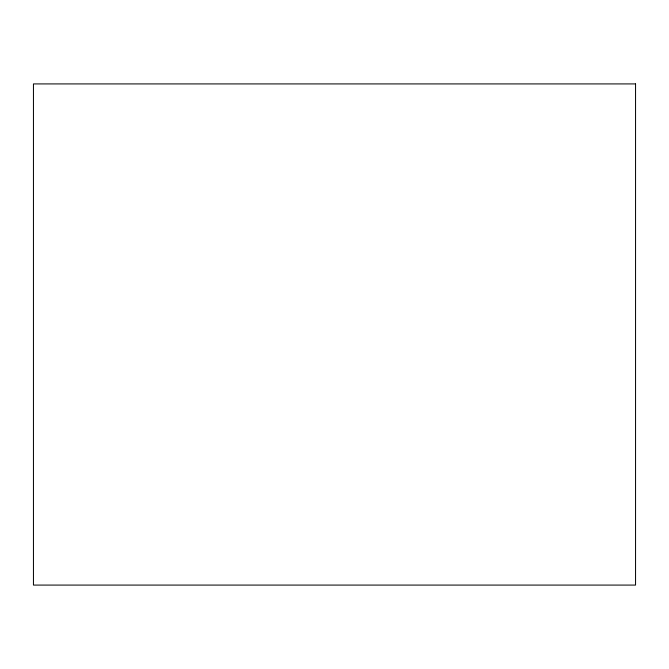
<?xml version="1.0" encoding="UTF-8"?>
<svg xmlns="http://www.w3.org/2000/svg" width="669" height="669" viewBox="0 0 669 669"><rect width="100%" height="100%" fill="white"/><g stroke="black" fill="none" stroke-linecap="round" stroke-linejoin="round"><path stroke-width="1" d="M635.55 83.918L33.45 83.918L33.45 585.082L635.55 585.082L635.55 83.918"/></g></svg>
